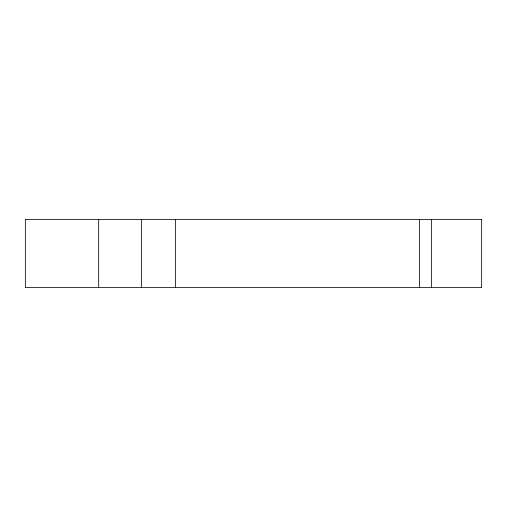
<?xml version="1.0" encoding="UTF-8"?>
<svg xmlns="http://www.w3.org/2000/svg" width="507" height="507" viewBox="0 0 507 507"><rect width="100%" height="100%" fill="white"/><g stroke="black" fill="none" stroke-linecap="round" stroke-linejoin="round"><path stroke-width="0.76" d="M431.577 219.398L431.577 287.602M419.466 219.398L419.466 287.602M175.517 219.398L175.517 287.602M141.472 219.398L141.472 287.602M98.669 219.398L98.669 287.602M481.65 219.398L25.35 219.398L25.35 287.602L481.65 287.602L481.65 219.398"/></g></svg>
